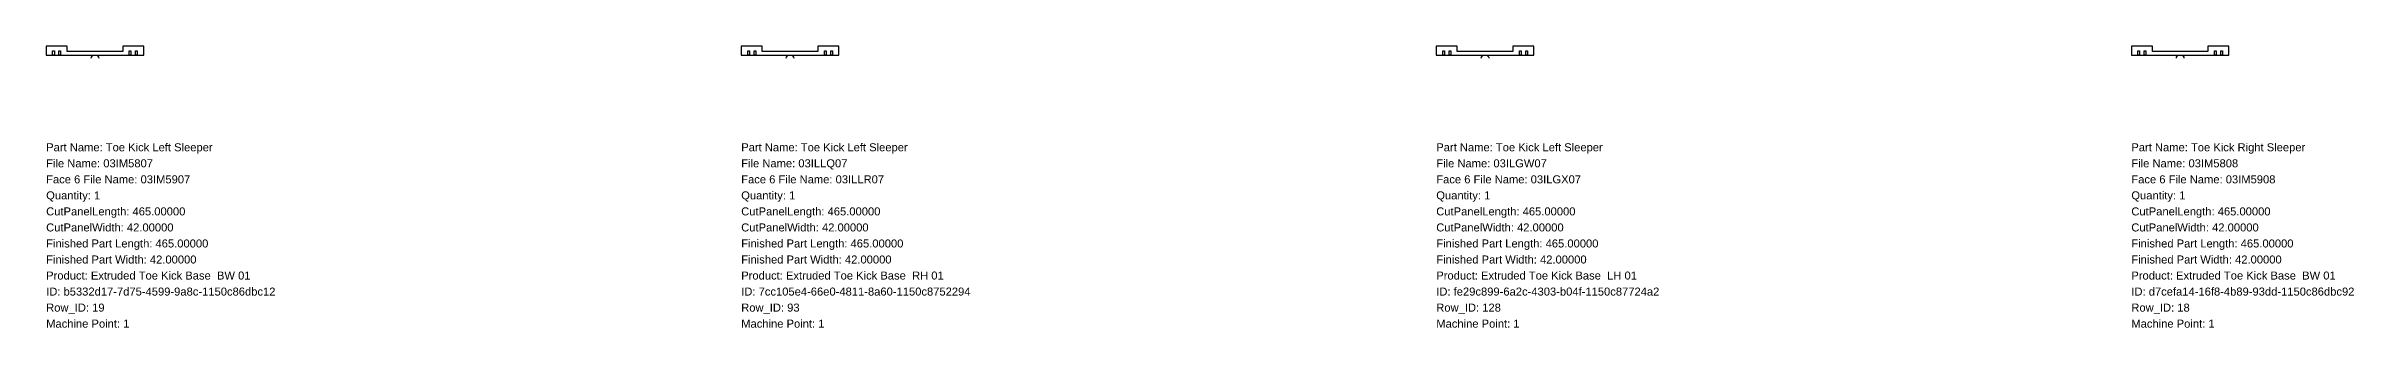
# Model space of a CAD drawing. Header units: inches. Extents: x 0 to 200771, y -1296 to 641.
# Drawn here: x 125623 to 136612, y -1296 to 42 of the extents above; entities that cross this region are included whole.
import ezdxf

# ---------------------------------------------------------------- set-up
doc = ezdxf.new("R2010")
doc.units = ezdxf.units.IN
doc.header["$MEASUREMENT"] = 0
for name, color, linetype in [('BORDER_Z18P0RT1001', 7, 'Continuous'), ('HBORE_Z9P0', 4, 'Continuous'), ('NESTTEXT', 1, 'Continuous')]:
    doc.layers.add(name, color=color, linetype=linetype)
doc.styles.get("Standard").update_dxf_attribs({"font": 'arial.ttf'})

msp = doc.modelspace()

# ---------------------------------------------------------------- linework, layer by layer
at = {"layer": 'BORDER_Z18P0RT1001', "color": 2}
for points in [[(125837.725, -15, -0.414213562), (125852.725, 0), (126088.4, 0), (126088.4, 42), (125988.4, 42), (125988.4, 17), (125723.4, 17), (125723.4, 42), (125623.4, 42), (125623.4, 0), (125859.075, 0, -0.414213562), (125874.075, -15)], [(129147.525, -15, -0.414213562), (129162.525, 0), (129398.2, 0), (129398.2, 42), (129298.2, 42), (129298.2, 17), (129033.2, 17), (129033.2, 42), (128933.2, 42), (128933.2, 0), (129168.875, 0, -0.414213562), (129183.875, -15)], [(132457.325, -15, -0.414213562), (132472.325, 0), (132708, 0), (132708, 42), (132608, 42), (132608, 17), (132343, 17), (132343, 42), (132243, 42), (132243, 0), (132478.675, 0, -0.414213562), (132493.675, -15)], [(135767.125, -15, -0.414213562), (135782.125, 0), (136017.8, 0), (136017.8, 42), (135917.8, 42), (135917.8, 17), (135652.8, 17), (135652.8, 42), (135552.8, 42), (135552.8, 0), (135788.475, 0, -0.414213562), (135803.475, -15)]]:
    msp.add_lwpolyline(points, format="xyb", dxfattribs=at)
at = {"layer": 'HBORE_Z9P0', "color": 4}
for points in [[(125654.4, 0), (125654.4, 20), (125662.4, 20), (125662.4, 0), (125654.4, 0)], [(125654.4, 0), (125654.4, 20), (125662.4, 20), (125662.4, 0), (125654.4, 0)], [(125684.4, 0), (125684.4, 20), (125692.4, 20), (125692.4, 0), (125684.4, 0)], [(125684.4, 0), (125684.4, 20), (125692.4, 20), (125692.4, 0), (125684.4, 0)], [(126019.4, 0), (126019.4, 20), (126027.4, 20), (126027.4, 0), (126019.4, 0)], [(126019.4, 0), (126019.4, 20), (126027.4, 20), (126027.4, 0), (126019.4, 0)], [(126049.4, 0), (126049.4, 20), (126057.4, 20), (126057.4, 0), (126049.4, 0)], [(126049.4, 0), (126049.4, 20), (126057.4, 20), (126057.4, 0), (126049.4, 0)], [(128964.2, 0), (128964.2, 20), (128972.2, 20), (128972.2, 0), (128964.2, 0)], [(128964.2, 0), (128964.2, 20), (128972.2, 20), (128972.2, 0), (128964.2, 0)], [(128994.2, 0), (128994.2, 20), (129002.2, 20), (129002.2, 0), (128994.2, 0)], [(128994.2, 0), (128994.2, 20), (129002.2, 20), (129002.2, 0), (128994.2, 0)], [(129329.2, 0), (129329.2, 20), (129337.2, 20), (129337.2, 0), (129329.2, 0)], [(129329.2, 0), (129329.2, 20), (129337.2, 20), (129337.2, 0), (129329.2, 0)], [(129359.2, 0), (129359.2, 20), (129367.2, 20), (129367.2, 0), (129359.2, 0)], [(129359.2, 0), (129359.2, 20), (129367.2, 20), (129367.2, 0), (129359.2, 0)], [(132274, 0), (132274, 20), (132282, 20), (132282, 0), (132274, 0)], [(132274, 0), (132274, 20), (132282, 20), (132282, 0), (132274, 0)], [(132304, 0), (132304, 20), (132312, 20), (132312, 0), (132304, 0)], [(132304, 0), (132304, 20), (132312, 20), (132312, 0), (132304, 0)], [(132639, 0), (132639, 20), (132647, 20), (132647, 0), (132639, 0)], [(132639, 0), (132639, 20), (132647, 20), (132647, 0), (132639, 0)], [(132669, 0), (132669, 20), (132677, 20), (132677, 0), (132669, 0)], [(132669, 0), (132669, 20), (132677, 20), (132677, 0), (132669, 0)], [(135583.8, 0), (135583.8, 20), (135591.8, 20), (135591.8, 0), (135583.8, 0)], [(135583.8, 0), (135583.8, 20), (135591.8, 20), (135591.8, 0), (135583.8, 0)], [(135613.8, 0), (135613.8, 20), (135621.8, 20), (135621.8, 0), (135613.8, 0)], [(135613.8, 0), (135613.8, 20), (135621.8, 20), (135621.8, 0), (135613.8, 0)], [(135948.8, 0), (135948.8, 20), (135956.8, 20), (135956.8, 0), (135948.8, 0)], [(135948.8, 0), (135948.8, 20), (135956.8, 20), (135956.8, 0), (135948.8, 0)], [(135978.8, 0), (135978.8, 20), (135986.8, 20), (135986.8, 0), (135978.8, 0)], [(135978.8, 0), (135978.8, 20), (135986.8, 20), (135986.8, 0), (135978.8, 0)]]:
    msp.add_lwpolyline(points, close=True, dxfattribs=at)

# ---------------------------------------------------------------- texts
at = {"layer": 'NESTTEXT', "color": 1}
for s, p in [('Part Name: Toe Kick Left Sleeper', (125623.4, -457.2)), ('Part Name: Toe Kick Left Sleeper', (128933.2, -457.2)), ('Part Name: Toe Kick Left Sleeper', (132243, -457.2)), ('Part Name: Toe Kick Right Sleeper', (135552.8, -457.2)), ('File Name: 03IM5807', (125623.4, -533.4)), ('File Name: 03ILLQ07', (128933.2, -533.4)), ('File Name: 03ILGW07', (132243, -533.4)), ('File Name: 03IM5808', (135552.8, -533.4)), ('Quantity: 1', (125623.4, -685.8)), ('Face 6 File Name: 03IM5907', (125623.4, -609.6)), ('Quantity: 1', (128933.2, -685.8)), ('Face 6 File Name: 03ILLR07', (128933.2, -609.6)), ('Quantity: 1', (132243, -685.8)), ('Face 6 File Name: 03ILGX07', (132243, -609.6)), ('Quantity: 1', (135552.8, -685.8)), ('Face 6 File Name: 03IM5908', (135552.8, -609.6)), ('CutPanelLength: 465.00000', (125623.4, -762)), ('CutPanelLength: 465.00000', (128933.2, -762)), ('CutPanelLength: 465.00000', (132243, -762)), ('CutPanelLength: 465.00000', (135552.8, -762)), ('CutPanelWidth: 42.00000', (125623.4, -838.2)), ('Finished Part Length: 465.00000', (125623.4, -914.4)), ('CutPanelWidth: 42.00000', (128933.2, -838.2)), ('Finished Part Length: 465.00000', (128933.2, -914.4)), ('CutPanelWidth: 42.00000', (132243, -838.2)), ('Finished Part Length: 465.00000', (132243, -914.4)), ('CutPanelWidth: 42.00000', (135552.8, -838.2)), ('Finished Part Length: 465.00000', (135552.8, -914.4)), ('Finished Part Width: 42.00000', (125623.4, -990.6)), ('Finished Part Width: 42.00000', (128933.2, -990.6)), ('Finished Part Width: 42.00000', (132243, -990.6)), ('Finished Part Width: 42.00000', (135552.8, -990.6)), ('Product: Extruded Toe Kick Base  BW 01', (125623.4, -1066.8)), ('Product: Extruded Toe Kick Base  RH 01', (128933.2, -1066.8)), ('Product: Extruded Toe Kick Base  LH 01', (132243, -1066.8)), ('Product: Extruded Toe Kick Base  BW 01', (135552.8, -1066.8)), ('Row_ID: 19', (125623.4, -1219.2)), ('ID: b5332d17-7d75-4599-9a8c-1150c86dbc12', (125623.4, -1143)), ('Row_ID: 93', (128933.2, -1219.2)), ('ID: 7cc105e4-66e0-4811-8a60-1150c8752294', (128933.2, -1143)), ('Row_ID: 128', (132243, -1219.2)), ('ID: fe29c899-6a2c-4303-b04f-1150c87724a2', (132243, -1143)), ('Row_ID: 18', (135552.8, -1219.2)), ('ID: d7cefa14-16f8-4b89-93dd-1150c86dbc92', (135552.8, -1143)), ('Machine Point: 1', (125623.4, -1295.4)), ('Machine Point: 1', (128933.2, -1295.4)), ('Machine Point: 1', (132243, -1295.4)), ('Machine Point: 1', (135552.8, -1295.4))]:
    msp.add_text(s, height=38.1, dxfattribs=at).set_placement(p)

doc.saveas('drawing.dxf')
